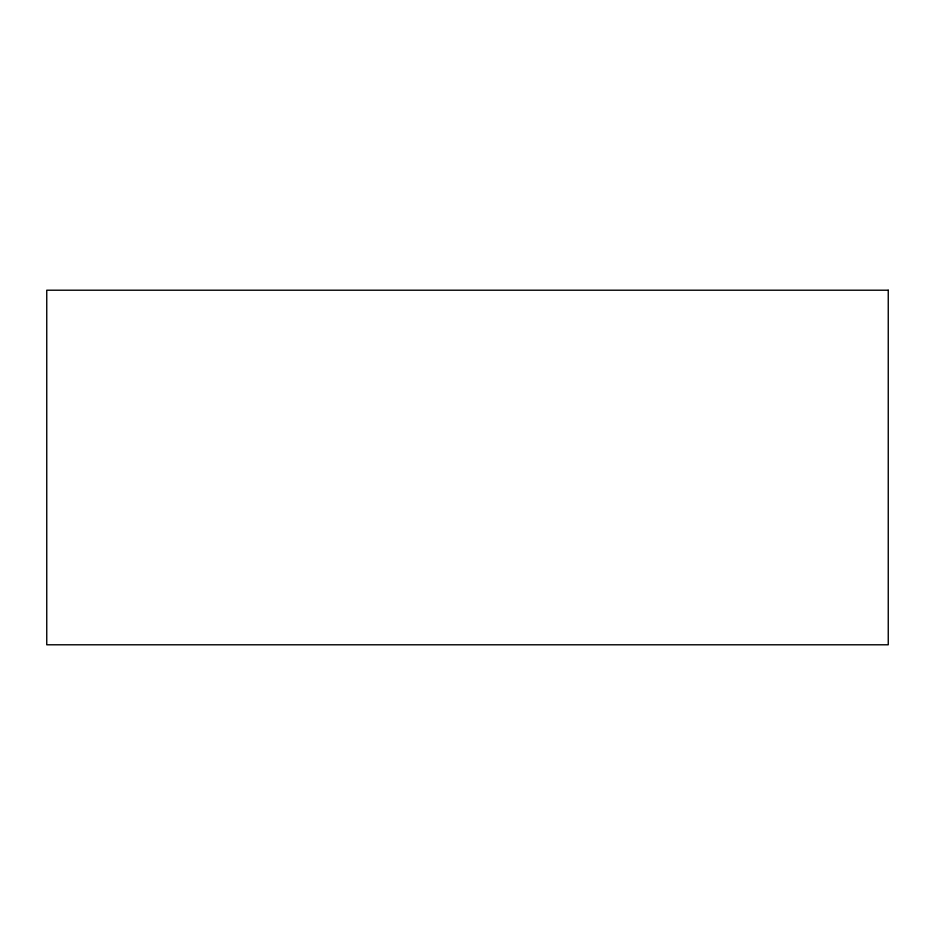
<?xml version="1.0" encoding="UTF-8"?>
<svg xmlns="http://www.w3.org/2000/svg" width="935" height="935" viewBox="0 0 935 935"><rect width="100%" height="100%" fill="white"/><g stroke="black" fill="none" stroke-linecap="round" stroke-linejoin="round"><path stroke-width="1.4" d="M888.25 290.212L46.75 290.212L46.75 644.788L888.25 644.788L888.25 290.212"/></g></svg>
